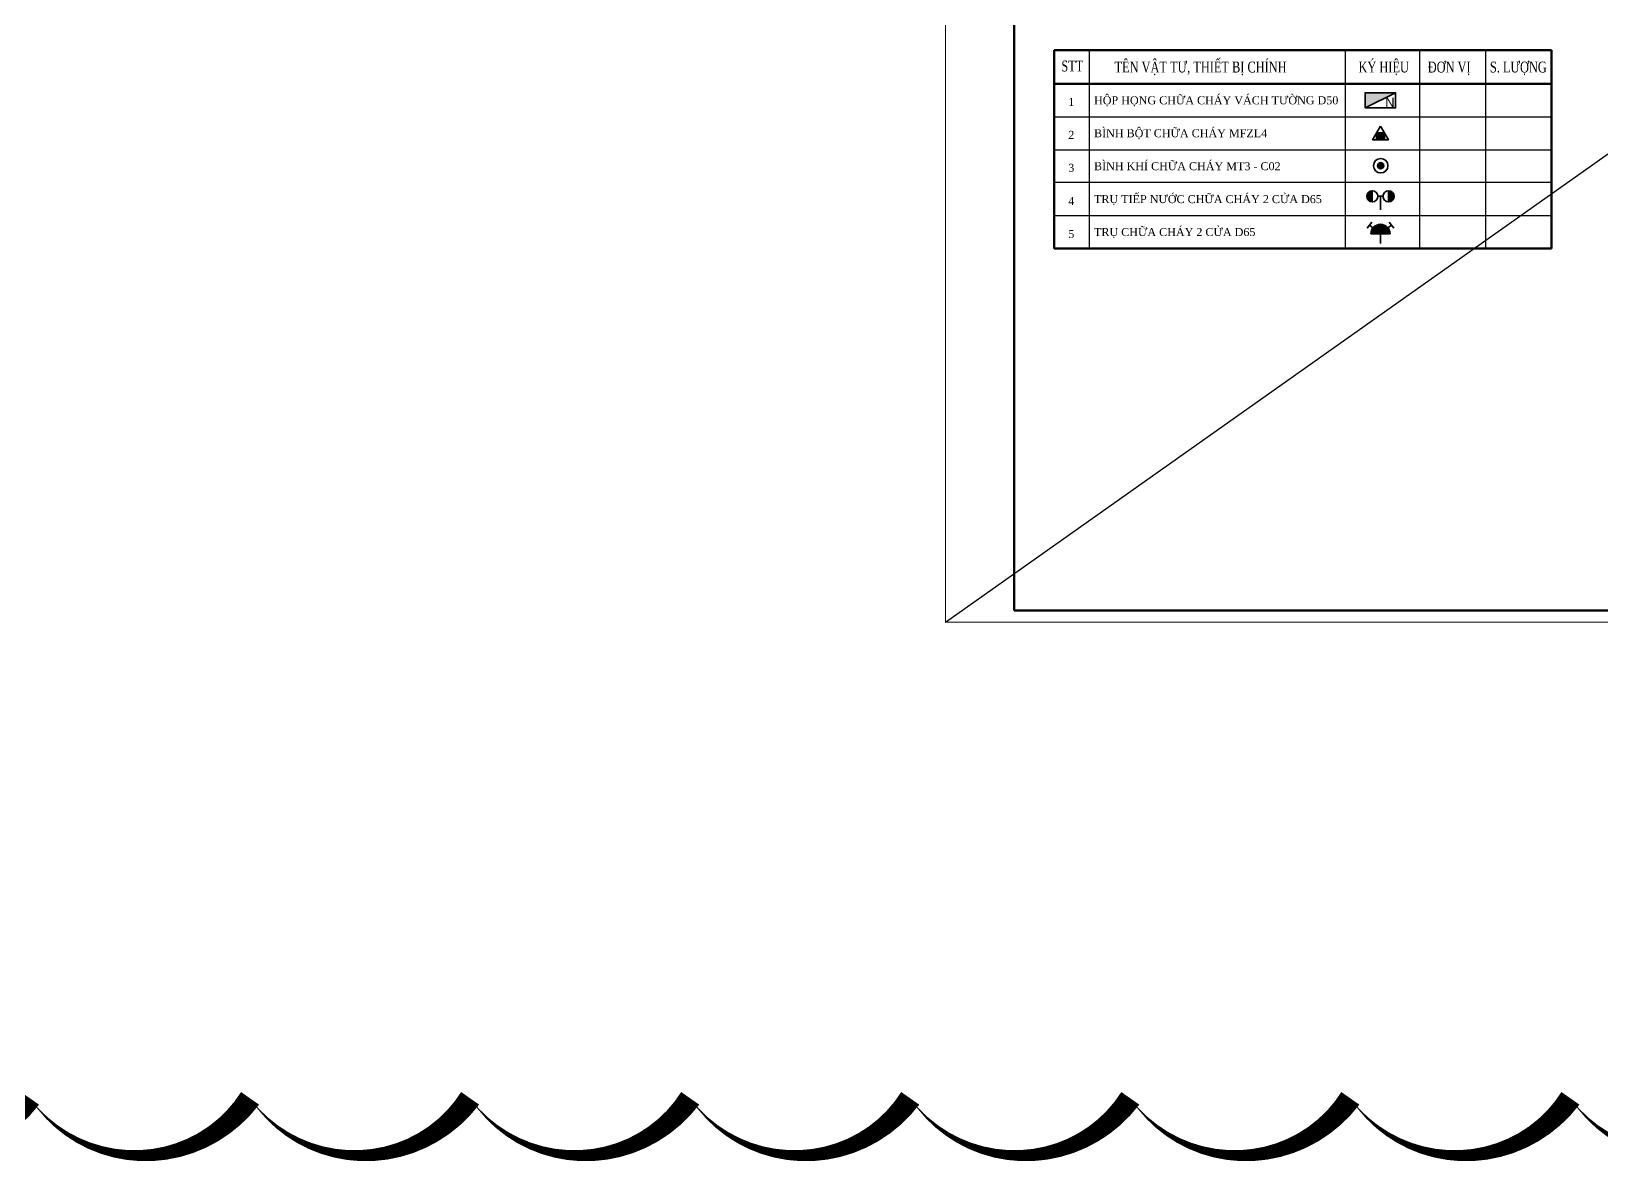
# Model space of a CAD drawing. Header units: millimetres. Extents: x 1109421 to 1726579, y -247837 to 144927.
# Drawn here: x 1518066 to 1557319, y -247837 to -219449 of the extents above; entities that cross this region are included whole.
import ezdxf
from ezdxf.enums import TextEntityAlignment as Align

# ---------------------------------------------------------------- set-up
doc = ezdxf.new("R2010")
doc.units = ezdxf.units.MM
doc.header["$LTSCALE"] = 600
doc.header["$MEASUREMENT"] = 0
doc.set_wipeout_variables(frame=1)
doc.linetypes.add('DASHED', pattern=[0.75, 0.5, -0.25])
doc.layers.get('0').update_dxf_attribs({"lineweight": 0})
doc.layers.get('Defpoints').update_dxf_attribs({"lineweight": 0})
doc.layers.add('3', color=3, linetype='Continuous')
doc.layers.add('MANHHON', color=8, linetype='Continuous')
for name, color, linetype, lineweight in [('dam', 6, 'Continuous', 50), ('Khungten_LCDI', 7, 'Continuous', 25), ('LC Text1', 3, 'Continuous', 20), ('PCCC - CHUACHAY - THIETBI', 1, 'Continuous', 35), ('PCCC-BAO CHAY - DAY', 3, 'DASHED', 35), ('PCCC-CHUACHAY-THIETBI', 1, 'Continuous', 35), ('text', 1, 'Continuous', 20)]:
    doc.layers.add(name, color=color, linetype=linetype, lineweight=lineweight)
doc.layers.add('KCS_Plotter', color=11, linetype='Continuous', plot=False)
doc.styles.add('chu theo TCVN', font='arial.ttf')
doc.styles.add('Khungten', font='VHAVAN.TTF', dxfattribs={"width": 0.9, "height": 5000})
doc.styles.add('Title', font='VHBLACK.TTF')
doc.styles.add('tm', font='vntimeh.shx', dxfattribs={"bigfont": 'spec_bar.shx'})
doc.styles.add('VnTimeH', font='VHTIME.TTF')

# ---------------------------------------------------------------- blocks, each defined once
blk = doc.blocks.new('HOP CUU HOA')
at = {"layer": 'PCCC-CHUACHAY-THIETBI'}
blk.add_hatch(color=256, dxfattribs=at).paths.add_polyline_path([(8, 4), (0, 4), (0, 0)])
blk.add_line((0, 0), (8, 4), dxfattribs=at)
blk.add_lwpolyline([(0, 0), (8, 0), (8, 4), (0, 4)], close=True, dxfattribs=at)
blk = doc.blocks.new('A$C89cbd75a')
blk.add_wipeout([(0, 764), (0, 0), (1527, 0), (1527, 764)])
at = {"layer": 'PCCC - CHUACHAY - THIETBI', "style": 'chu theo TCVN'}
blk.add_text('N', height=469, rotation=180, dxfattribs=at).set_placement((524, 715))
at = {"layer": 'PCCC - CHUACHAY - THIETBI', "xscale": 190.9090906381607, "yscale": 190.9090909175575, "zscale": 190.9090909090909, "rotation": 180}
blk.add_blockref('HOP CUU HOA', (1527, 764), dxfattribs=at)
blk = doc.blocks.new('BINH BOT')
at = {"layer": 'PCCC-CHUACHAY-THIETBI'}
blk.add_hatch(color=256, dxfattribs=at).paths.add_polyline_path([(-1.22, 2.12), (-1.22, 0), (1.22, 0), (1.22, 2.12)])
for p, q in [((1.22, 2.12), (-1.22, 2.12)), ((-1.22, 2.12), (-1.22, 0)), ((1.22, 2.12), (1.22, 0))]:
    blk.add_line(p, q, dxfattribs=at)
blk.add_lwpolyline([(0, 4.24), (-2.45, 0), (2.45, 0)], close=True, dxfattribs=at)
blk = doc.blocks.new('Binh cau tu no 6kg')
at = {"layer": 'PCCC-CHUACHAY-THIETBI'}
h = blk.add_hatch(color=256, dxfattribs=at)
h.dxf.hatch_style = 1
edge = h.paths.add_edge_path()
edge.add_arc((52758, -194372), 165, 0, 360)
for radius in [384, 165]:
    blk.add_circle((52758, -194372), radius, dxfattribs=at)
blk = doc.blocks.new('Tru chua chay')
at = {"layer": 'PCCC - CHUACHAY - THIETBI'}
for points in [[(50829, -204786, 0.4142136), (50412, -205203, 0.4142136), (50829, -205620)], [(52042, -204786, -0.4142136), (52459, -205203, -0.4142136), (52042, -205620)]]:
    blk.add_hatch(color=256, dxfattribs=at).paths.add_polyline_path(points)
for p, q in [((50829, -204786), (50829, -205620)), ((51246, -205203), (51625, -205203)), ((51435, -205203), (51435, -206224)), ((52042, -204786), (52042, -205620))]:
    blk.add_line(p, q, dxfattribs=at)
for centre in [(50829, -205203), (52042, -205203)]:
    blk.add_circle(centre, 417, dxfattribs=at)
blk = doc.blocks.new('TRU TIEP NUOC')
at = {"layer": '3'}
h = blk.add_hatch(color=1, dxfattribs=at)
h.dxf.hatch_style = 1
h.paths.add_polyline_path([(0, 2.04), (0, -2.04, 1)])
at = {"layer": 'PCCC-CHUACHAY-THIETBI'}
for p, q in [((0, 2.04), (0, -2.04)), ((1.18, 2.85), (2.49, 1.83)), ((1.84, 2.34), (1.26, 1.6)), ((0, 0), (-2.04, 0)), ((1.18, -2.85), (2.49, -1.83)), ((1.84, -2.34), (1.26, -1.6))]:
    blk.add_line(p, q, dxfattribs=at)
blk.add_arc((0, 0), 2.04, 270, 90, dxfattribs=at)
blk = doc.blocks.new('A$Cb3b0a436')
at = {"layer": 'Defpoints', "color": 0, "lineweight": 0}
blk.add_lwpolyline([(6.98, 0), (6.98, 297), (426.98, 297), (426.98, 0)], close=True, dxfattribs=at)
at = {"layer": 'Khungten_LCDI', "color": 5, "lineweight": 60}
blk.add_lwpolyline([(18.98, 2), (18.98, 295), (424.98, 295), (424.98, 2)], close=True, dxfattribs=at)
at = {"color": 7, "style": 'Khungten', "width": 0.8}
for tag, p in [('REVISION', (413.97, 41.04)), ('NGAYHT', (414.44, 32.41))]:
    blk.add_attdef(tag, text='', height=2, dxfattribs=at).set_placement(p, align=Align.CENTER)
at = {"layer": 'LC Text1', "style": 'Title', "width": 1.485915}
for tag, p, p2 in [('TENBANVE1', (388.11, 59.64), (422.38, 59.64)), ('TENBANVE2', (388.11, 52.88), (422.38, 52.88))]:
    blk.add_attdef(tag, text='', height=2.5, dxfattribs=at).set_placement(p, p2, align=Align.FIT)
at = {"layer": 'LC Text1', "style": 'Title', "width": 0.7}
blk.add_attdef('SOBANVE', text='', height=2.5, dxfattribs=at).set_placement((414.6, 9.54), align=Align.CENTER)

msp = doc.modelspace()

# ---------------------------------------------------------------- linework, layer by layer
at = {"layer": 'dam', "color": 7}
for p, q in [((1543633.4, -219918), (1556068, -219918)), ((1543633.4, -219918), (1543633.4, -224878.6)), ((1556068, -219918), (1556068, -223231.3)), ((1556068, -219918), (1556068, -224878.6)), ((1543633.4, -220760.3), (1556068, -220760.3)), ((1543633.4, -224878.6), (1556068, -224878.6))]:
    msp.add_line(p, q, dxfattribs=at)
at = {"layer": 'MANHHON'}
for p, q in [((1544508.7, -219918), (1544508.7, -224878.6)), ((1550912.4, -219918), (1550912.4, -224878.6)), ((1552768.4, -219918), (1552768.4, -224878.6)), ((1554418.2, -219918), (1554418.2, -224878.6)), ((1543633.4, -221583.9), (1556068, -221583.9)), ((1543633.4, -222407.6), (1556068, -222407.6)), ((1543633.4, -223222), (1556068, -223222)), ((1543633.4, -224054.9), (1556068, -224054.9))]:
    msp.add_line(p, q, dxfattribs=at)
at = {"layer": 'PCCC-BAO CHAY - DAY'}
msp.add_lwpolyline([(1512530.4, -246129.6, 0, 550.1, 0.5205671), (1518031.6, -246129.6, 0, 550.1, 0.5205671), (1523532.9, -246129.6, 0, 550.1, 0.5205671), (1529034.1, -246129.6, 0, 550.1, 0.5205671), (1534535.4, -246129.6, 0, 550.1, 0.5205671), (1540036.6, -246129.6, 0, 550.1, 0.5205671), (1545537.9, -246129.6, 0, 550.1, 0.5205671), (1551039.1, -246129.6, 0, 550.1, 0.5205671), (1556540.3, -246129.6, 0, 550.1, 0.5205671), (1562041.6, -246129.6, 0, 550.1, 0.5205671), (1567542.8, -246129.6, 0, 550.1, 0.5205671), (1573044.1, -246129.6, 0, 550.1, 0.5205671), (1578545.3, -246129.6, 0, 550.1, 0.5205671), (1584046.6, -246129.6, 0, 550.1, 0.5205671), (1589547.8, -246129.6, 0, 550.1, 0.5205671), (1595049, -246129.6, 0, 550.1, 0.5205671), (1600550.3, -246129.6, 0, 550.1, 0.5205671), (1606051.5, -246129.6, 0, 550.1, 0.5205671)], format="xyseb", dxfattribs=at)

# ---------------------------------------------------------------- block references
at = {"xscale": 0.5, "yscale": 0.5, "zscale": 0.5, "rotation": 180}
msp.add_blockref('A$C89cbd75a', (1552170.1, -220980.8), dxfattribs=at)
at = {"xscale": 0.4719936717807457, "yscale": 0.4719936717807457, "zscale": 0.4719936717807457}
msp.add_blockref('Binh cau tu no 6kg', (1526895.4, -131066), dxfattribs=at)
at = {"layer": 'PCCC - CHUACHAY - THIETBI', "xscale": 0.3343712985602568, "yscale": 0.3343712985602568, "zscale": 0.3343712985602568}
msp.add_blockref('Tru chua chay', (1534592.2, -154958.1), dxfattribs=at)
at = {"layer": 'PCCC-CHUACHAY-THIETBI', "xscale": -81.00000003352761, "yscale": 81.00000003352761, "zscale": 81.00000000000003}
msp.add_blockref('BINH BOT', (1551791.4, -222160.3), dxfattribs=at)
at = {"layer": 'PCCC-CHUACHAY-THIETBI', "xscale": 117.5652269098321, "yscale": 117.5652269098321, "zscale": 117.5652269098321, "rotation": 90}
msp.add_blockref('TRU TIEP NUOC', (1551790.7, -224511.1), dxfattribs=at)

# ---------------------------------------------------------------- texts
at = {"layer": 'text', "style": 'VnTimeH', "width": 0.75}
for s, height, p in [('stt', 272.35, (1543814, -220450.5)), ('tªn vËt t\xad, thiÕt bÞ chÝnh', 272.352, (1545142.7, -220476.3)), ('ký hiÖu', 272.35, (1551242.8, -220476.3)), ('®¬n vÞ', 272.35, (1552973.6, -220476.3)), ('s. l\xadîng', 272.35, (1554526.9, -220476.3))]:
    msp.add_text(s, height=height, dxfattribs=at).set_placement(p)
at = {"layer": 'text', "color": 2, "ltscale": 100, "style": 'tm'}
for s, height, p in [('1', 200, (1543986.8, -221311.7)), ('hép häng ch÷a ch¸y v¸ch t\xadêng d50', 200.015, (1544630.5, -221271.8)), ('2', 200, (1543986.8, -222135.4)), ('b×nh bét ch÷a ch¸y mfzl4', 200.015, (1544630.5, -222095.5)), ('3', 200, (1543986.8, -222959.1)), ('b×nh khÝ ch÷a ch¸y mt3 - c02', 200.015, (1544630.5, -222919.2)), ('4', 200, (1543986.8, -223792)), ('trô tiÕp n\xadíc ch÷a ch¸y 2 cöa d65', 200.015, (1544630.5, -223742.8)), ('5', 200, (1543986.8, -224615.7)), ('trô ch÷a ch¸y 2 cöa d65', 200.015, (1544630.5, -224566.5))]:
    msp.add_text(s, height=height, dxfattribs=at).set_placement(p)

# ---------------------------------------------------------------- next in the draw order: linework, layer by layer
at = {"layer": 'KCS_Plotter'}
msp.add_line((1540917.9, -234220.8), (1601125, -191645.8), dxfattribs=at)

# ---------------------------------------------------------------- next in the draw order: block references
at = {"xscale": 143.35021493995, "yscale": 143.35021493995, "zscale": 143.35021493995}
msp.add_blockref('A$Cb3b0a436', (1539916.7, -234220.8), dxfattribs=at)

doc.saveas('drawing.dxf')
